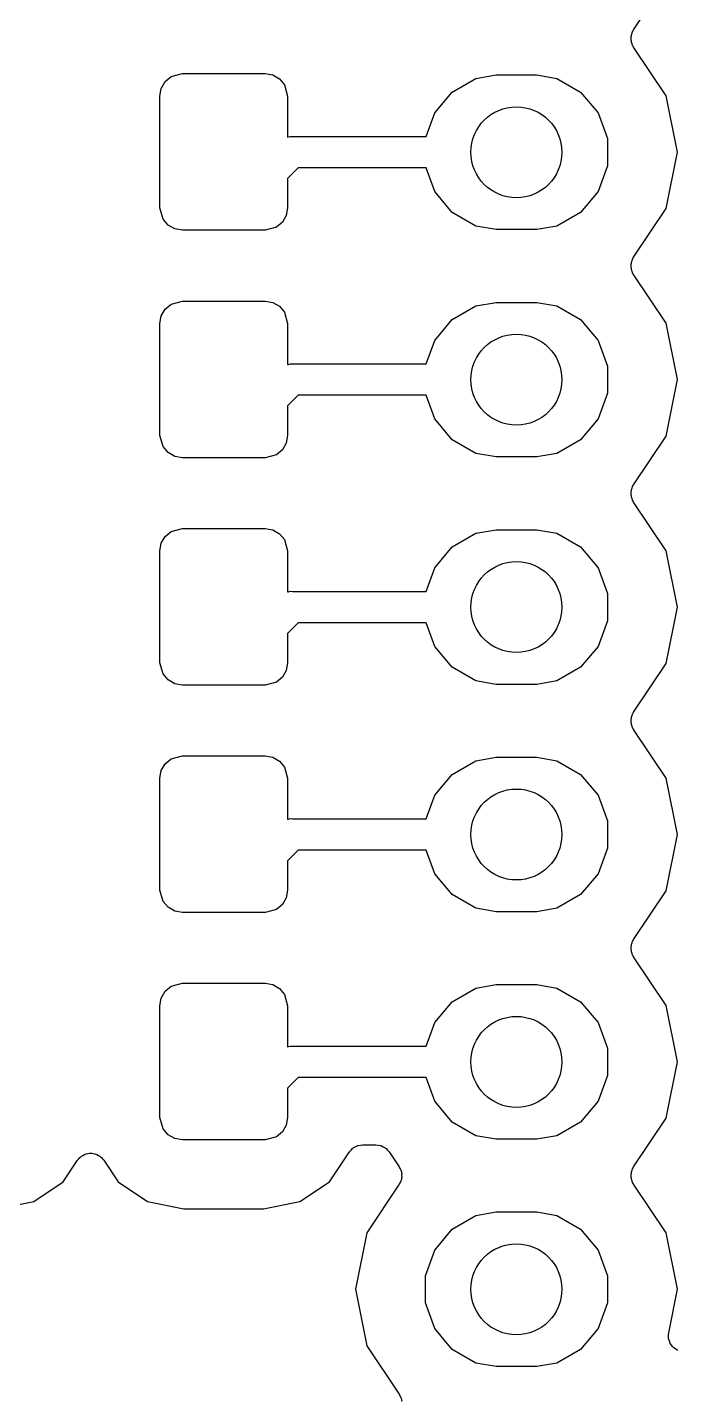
# Model space of a CAD drawing. Extents: x 82 to 161, y -171 to -33.
# Drawn here: x 133.98 to 141.25, y -97.89 to -82.55 of the extents above; entities that cross this region are included whole.
import ezdxf

# ---------------------------------------------------------------- set-up
doc = ezdxf.new("R2010")
doc.units = 0
doc.header["$MEASUREMENT"] = 0
doc.layers.add('BLACK', color=7, linetype='CONTINUOUS')

msp = doc.modelspace()

# ---------------------------------------------------------------- linework, layer by layer
at = {"layer": 'BLACK', "linetype": 'CONTINUOUS'}
for p, q in [((140.755, -82.5798), (141.118, -82.0366)), ((140.727, -82.6579), (140.73, -82.6469)), ((140.728, -82.677), (140.727, -82.6579)), ((140.73, -82.6469), (140.731, -82.6354)), ((140.731, -82.6354), (140.739, -82.6179)), ((140.739, -82.6179), (140.744, -82.5996)), ((140.744, -82.5996), (140.751, -82.5903)), ((140.751, -82.5903), (140.755, -82.5798)), ((140.727, -82.6961), (140.728, -82.677)), ((140.73, -82.7071), (140.727, -82.6961)), ((140.731, -82.7186), (140.73, -82.7071)), ((140.739, -82.7361), (140.731, -82.7186)), ((140.744, -82.7544), (140.739, -82.7361)), ((140.751, -82.7637), (140.744, -82.7544)), ((140.755, -82.7742), (140.751, -82.7637)), ((141.118, -83.3174), (140.755, -82.7742)), ((135.523, -83.1583), (135.589, -83.1025)), ((135.589, -83.1025), (135.714, -83.069)), ((135.714, -83.069), (136.639, -83.069)), ((136.639, -83.069), (136.725, -83.0841)), ((136.725, -83.0841), (136.8, -83.1275)), ((138.994, -83.123), (139.218, -83.0834)), ((139.218, -83.0834), (139.674, -83.0834)), ((139.674, -83.0834), (139.898, -83.123)), ((135.464, -83.319), (135.479, -83.2335)), ((135.479, -83.2335), (135.523, -83.1583)), ((136.8, -83.1275), (136.856, -83.194)), ((136.856, -83.194), (136.889, -83.319)), ((138.73, -83.2752), (138.994, -83.123)), ((139.898, -83.123), (140.162, -83.2752)), ((135.464, -84.569), (135.464, -83.319)), ((136.889, -83.319), (136.889, -83.7775)), ((138.534, -83.5085), (138.73, -83.2752)), ((140.162, -83.2752), (140.358, -83.5085)), ((141.244, -83.947), (141.118, -83.3174)), ((138.438, -83.772), (138.534, -83.5085)), ((140.358, -83.5085), (140.462, -83.7947)), ((136.889, -83.7775), (136.898, -83.776)), ((136.898, -83.776), (136.92, -83.77)), ((136.92, -83.77), (136.943, -83.772)), ((136.943, -83.772), (138.438, -83.772)), ((140.462, -83.7947), (140.462, -84.0993)), ((141.118, -84.5766), (141.244, -83.947)), ((137.008, -84.122), (136.889, -84.241)), ((138.438, -84.122), (137.008, -84.122)), ((138.534, -84.3855), (138.438, -84.122)), ((140.462, -84.0993), (140.358, -84.3855)), ((136.889, -84.241), (136.889, -84.569)), ((138.73, -84.6188), (138.534, -84.3855)), ((140.358, -84.3855), (140.162, -84.6188)), ((135.498, -84.694), (135.464, -84.569)), ((136.874, -84.6545), (136.831, -84.7297)), ((136.889, -84.569), (136.874, -84.6545)), ((138.994, -84.771), (138.73, -84.6188)), ((140.162, -84.6188), (139.898, -84.771)), ((140.755, -85.1198), (141.118, -84.5766)), ((135.554, -84.7605), (135.498, -84.694)), ((135.629, -84.8039), (135.554, -84.7605)), ((135.714, -84.819), (135.629, -84.8039)), ((136.764, -84.7855), (136.639, -84.819)), ((136.831, -84.7297), (136.764, -84.7855)), ((139.218, -84.8106), (138.994, -84.771)), ((139.898, -84.771), (139.674, -84.8106)), ((136.639, -84.819), (135.714, -84.819)), ((139.674, -84.8106), (139.218, -84.8106)), ((140.727, -85.1979), (140.73, -85.1869)), ((140.728, -85.217), (140.727, -85.1979)), ((140.727, -85.2361), (140.728, -85.217)), ((140.73, -85.2471), (140.727, -85.2361)), ((140.73, -85.1869), (140.731, -85.1754)), ((140.731, -85.2586), (140.73, -85.2471)), ((140.731, -85.1754), (140.739, -85.1579)), ((140.739, -85.2761), (140.731, -85.2586)), ((140.739, -85.1579), (140.744, -85.1396)), ((140.744, -85.1396), (140.751, -85.1303)), ((140.751, -85.1303), (140.755, -85.1198)), ((140.744, -85.2944), (140.739, -85.2761)), ((140.751, -85.3037), (140.744, -85.2944)), ((140.755, -85.3142), (140.751, -85.3037)), ((141.118, -85.8574), (140.755, -85.3142)), ((135.479, -85.7735), (135.523, -85.6983)), ((135.523, -85.6983), (135.589, -85.6425)), ((135.589, -85.6425), (135.714, -85.609)), ((135.714, -85.609), (136.639, -85.609)), ((136.639, -85.609), (136.725, -85.6241)), ((136.725, -85.6241), (136.8, -85.6675)), ((136.8, -85.6675), (136.856, -85.734)), ((138.73, -85.8152), (138.994, -85.663)), ((138.994, -85.663), (139.218, -85.6234)), ((139.218, -85.6234), (139.674, -85.6234)), ((139.674, -85.6234), (139.898, -85.663)), ((139.898, -85.663), (140.162, -85.8152)), ((135.464, -85.859), (135.479, -85.7735)), ((135.464, -87.109), (135.464, -85.859)), ((136.856, -85.734), (136.889, -85.859)), ((136.889, -85.859), (136.889, -86.3175)), ((138.534, -86.0485), (138.73, -85.8152)), ((140.162, -85.8152), (140.358, -86.0485)), ((141.244, -86.487), (141.118, -85.8574)), ((138.438, -86.312), (138.534, -86.0485)), ((140.358, -86.0485), (140.462, -86.3347)), ((136.889, -86.3175), (136.898, -86.316)), ((136.898, -86.316), (136.92, -86.31)), ((136.92, -86.31), (136.943, -86.312)), ((136.943, -86.312), (138.438, -86.312)), ((140.462, -86.3347), (140.462, -86.6393)), ((141.118, -87.1166), (141.244, -86.487)), ((140.462, -86.6393), (140.358, -86.9255)), ((137.008, -86.662), (136.889, -86.781)), ((136.889, -86.781), (136.889, -87.109)), ((138.438, -86.662), (137.008, -86.662)), ((138.534, -86.9255), (138.438, -86.662)), ((138.73, -87.1588), (138.534, -86.9255)), ((140.358, -86.9255), (140.162, -87.1588)), ((135.498, -87.234), (135.464, -87.109)), ((135.554, -87.3005), (135.498, -87.234)), ((136.874, -87.1945), (136.831, -87.2697)), ((136.889, -87.109), (136.874, -87.1945)), ((138.994, -87.311), (138.73, -87.1588)), ((140.162, -87.1588), (139.898, -87.311)), ((140.755, -87.6598), (141.118, -87.1166)), ((135.629, -87.3439), (135.554, -87.3005)), ((135.714, -87.359), (135.629, -87.3439)), ((136.639, -87.359), (135.714, -87.359)), ((136.764, -87.3255), (136.639, -87.359)), ((136.831, -87.2697), (136.764, -87.3255)), ((139.218, -87.3506), (138.994, -87.311)), ((139.674, -87.3506), (139.218, -87.3506)), ((139.898, -87.311), (139.674, -87.3506)), ((140.73, -87.7269), (140.731, -87.7154)), ((140.731, -87.7154), (140.739, -87.6979)), ((140.739, -87.6979), (140.744, -87.6796)), ((140.744, -87.6796), (140.751, -87.6703)), ((140.751, -87.6703), (140.755, -87.6598)), ((140.727, -87.7379), (140.73, -87.7269)), ((140.728, -87.757), (140.727, -87.7379)), ((140.727, -87.7761), (140.728, -87.757)), ((140.73, -87.7871), (140.727, -87.7761)), ((140.731, -87.7986), (140.73, -87.7871)), ((140.739, -87.8161), (140.731, -87.7986)), ((140.744, -87.8344), (140.739, -87.8161)), ((140.751, -87.8437), (140.744, -87.8344)), ((140.755, -87.8542), (140.751, -87.8437)), ((141.118, -88.3974), (140.755, -87.8542)), ((135.589, -88.1825), (135.714, -88.149)), ((135.714, -88.149), (136.639, -88.149)), ((136.639, -88.149), (136.725, -88.1641)), ((136.725, -88.1641), (136.8, -88.2075)), ((138.994, -88.203), (139.218, -88.1634)), ((139.218, -88.1634), (139.674, -88.1634)), ((139.674, -88.1634), (139.898, -88.203)), ((135.464, -88.399), (135.479, -88.3135)), ((135.479, -88.3135), (135.523, -88.2383)), ((135.523, -88.2383), (135.589, -88.1825)), ((136.8, -88.2075), (136.856, -88.274)), ((136.856, -88.274), (136.889, -88.399)), ((138.73, -88.3552), (138.994, -88.203)), ((139.898, -88.203), (140.162, -88.3552)), ((135.464, -89.649), (135.464, -88.399)), ((136.889, -88.399), (136.889, -88.8575)), ((138.534, -88.5885), (138.73, -88.3552)), ((140.162, -88.3552), (140.358, -88.5885)), ((141.244, -89.027), (141.118, -88.3974)), ((138.438, -88.852), (138.534, -88.5885)), ((140.358, -88.5885), (140.462, -88.8747)), ((136.889, -88.8575), (136.898, -88.856)), ((136.898, -88.856), (136.92, -88.85)), ((136.92, -88.85), (136.943, -88.852)), ((136.943, -88.852), (138.438, -88.852)), ((140.462, -88.8747), (140.462, -89.1793)), ((141.118, -89.6566), (141.244, -89.027)), ((137.008, -89.202), (136.889, -89.321)), ((138.438, -89.202), (137.008, -89.202)), ((138.534, -89.4655), (138.438, -89.202)), ((140.462, -89.1793), (140.358, -89.4655)), ((136.889, -89.321), (136.889, -89.649)), ((138.73, -89.6988), (138.534, -89.4655)), ((140.358, -89.4655), (140.162, -89.6988)), ((135.498, -89.774), (135.464, -89.649)), ((136.889, -89.649), (136.874, -89.7345)), ((138.994, -89.851), (138.73, -89.6988)), ((140.162, -89.6988), (139.898, -89.851)), ((140.755, -90.1998), (141.118, -89.6566)), ((135.554, -89.8405), (135.498, -89.774)), ((135.629, -89.8839), (135.554, -89.8405)), ((136.764, -89.8655), (136.639, -89.899)), ((136.831, -89.8097), (136.764, -89.8655)), ((136.874, -89.7345), (136.831, -89.8097)), ((139.218, -89.8906), (138.994, -89.851)), ((139.898, -89.851), (139.674, -89.8906)), ((135.714, -89.899), (135.629, -89.8839)), ((136.639, -89.899), (135.714, -89.899)), ((139.674, -89.8906), (139.218, -89.8906)), ((140.727, -90.2779), (140.73, -90.2669)), ((140.728, -90.297), (140.727, -90.2779)), ((140.727, -90.3161), (140.728, -90.297)), ((140.73, -90.3271), (140.727, -90.3161)), ((140.73, -90.2669), (140.731, -90.2554)), ((140.731, -90.3386), (140.73, -90.3271)), ((140.731, -90.2554), (140.739, -90.2379)), ((140.739, -90.2379), (140.744, -90.2196)), ((140.744, -90.2196), (140.751, -90.2103)), ((140.751, -90.2103), (140.755, -90.1998)), ((140.739, -90.3561), (140.731, -90.3386)), ((140.744, -90.3744), (140.739, -90.3561)), ((140.751, -90.3837), (140.744, -90.3744)), ((140.755, -90.3942), (140.751, -90.3837)), ((141.118, -90.9374), (140.755, -90.3942)), ((135.479, -90.8535), (135.523, -90.7783)), ((135.523, -90.7783), (135.589, -90.7225)), ((135.589, -90.7225), (135.714, -90.689)), ((135.714, -90.689), (136.639, -90.689)), ((136.639, -90.689), (136.725, -90.7041)), ((136.725, -90.7041), (136.8, -90.7475)), ((136.8, -90.7475), (136.856, -90.814)), ((138.73, -90.8952), (138.994, -90.743)), ((138.994, -90.743), (139.218, -90.7034)), ((139.218, -90.7034), (139.674, -90.7034)), ((139.674, -90.7034), (139.898, -90.743)), ((139.898, -90.743), (140.162, -90.8952)), ((135.464, -90.939), (135.479, -90.8535)), ((135.464, -92.189), (135.464, -90.939)), ((136.856, -90.814), (136.889, -90.939)), ((136.889, -90.939), (136.889, -91.3975)), ((138.534, -91.1285), (138.73, -90.8952)), ((140.162, -90.8952), (140.358, -91.1285)), ((141.244, -91.567), (141.118, -90.9374)), ((138.438, -91.392), (138.534, -91.1285)), ((140.358, -91.1285), (140.462, -91.4147)), ((136.889, -91.3975), (136.898, -91.396)), ((136.898, -91.396), (136.92, -91.39)), ((136.92, -91.39), (136.943, -91.392)), ((136.943, -91.392), (138.438, -91.392)), ((140.462, -91.4147), (140.462, -91.7193)), ((141.118, -92.1966), (141.244, -91.567)), ((137.008, -91.742), (136.889, -91.861)), ((136.889, -91.861), (136.889, -92.189)), ((138.438, -91.742), (137.008, -91.742)), ((138.534, -92.0055), (138.438, -91.742)), ((140.462, -91.7193), (140.358, -92.0055)), ((138.73, -92.2388), (138.534, -92.0055)), ((140.358, -92.0055), (140.162, -92.2388)), ((135.498, -92.314), (135.464, -92.189)), ((135.554, -92.3805), (135.498, -92.314)), ((136.874, -92.2745), (136.831, -92.3497)), ((136.889, -92.189), (136.874, -92.2745)), ((138.994, -92.391), (138.73, -92.2388)), ((140.162, -92.2388), (139.898, -92.391)), ((140.755, -92.7398), (141.118, -92.1966)), ((135.629, -92.4239), (135.554, -92.3805)), ((135.714, -92.439), (135.629, -92.4239)), ((136.639, -92.439), (135.714, -92.439)), ((136.764, -92.4055), (136.639, -92.439)), ((136.831, -92.3497), (136.764, -92.4055)), ((139.218, -92.4306), (138.994, -92.391)), ((139.674, -92.4306), (139.218, -92.4306)), ((139.898, -92.391), (139.674, -92.4306)), ((140.731, -92.7954), (140.739, -92.7779)), ((140.739, -92.7779), (140.744, -92.7596)), ((140.744, -92.7596), (140.751, -92.7503)), ((140.751, -92.7503), (140.755, -92.7398)), ((140.727, -92.8179), (140.73, -92.8069)), ((140.728, -92.837), (140.727, -92.8179)), ((140.727, -92.8561), (140.728, -92.837)), ((140.73, -92.8671), (140.727, -92.8561)), ((140.73, -92.8069), (140.731, -92.7954)), ((140.731, -92.8786), (140.73, -92.8671)), ((140.739, -92.8961), (140.731, -92.8786)), ((140.744, -92.9144), (140.739, -92.8961)), ((140.751, -92.9237), (140.744, -92.9144)), ((140.755, -92.9342), (140.751, -92.9237)), ((141.118, -93.4774), (140.755, -92.9342)), ((135.589, -93.2625), (135.714, -93.229)), ((135.714, -93.229), (136.639, -93.229)), ((136.639, -93.229), (136.725, -93.2441)), ((135.464, -93.479), (135.479, -93.3935)), ((135.479, -93.3935), (135.523, -93.3183)), ((135.523, -93.3183), (135.589, -93.2625)), ((136.725, -93.2441), (136.8, -93.2875)), ((136.8, -93.2875), (136.856, -93.354)), ((136.856, -93.354), (136.889, -93.479)), ((138.73, -93.4352), (138.994, -93.283)), ((138.994, -93.283), (139.218, -93.2434)), ((139.218, -93.2434), (139.674, -93.2434)), ((139.674, -93.2434), (139.898, -93.283)), ((139.898, -93.283), (140.162, -93.4352)), ((135.464, -94.729), (135.464, -93.479)), ((136.889, -93.479), (136.889, -93.9375)), ((138.534, -93.6685), (138.73, -93.4352)), ((140.162, -93.4352), (140.358, -93.6685)), ((141.244, -94.107), (141.118, -93.4774)), ((138.438, -93.932), (138.534, -93.6685)), ((140.358, -93.6685), (140.462, -93.9547)), ((136.889, -93.9375), (136.898, -93.936)), ((136.898, -93.936), (136.92, -93.93)), ((136.92, -93.93), (136.943, -93.932)), ((136.943, -93.932), (138.438, -93.932)), ((140.462, -93.9547), (140.462, -94.2593)), ((141.118, -94.7366), (141.244, -94.107)), ((137.008, -94.282), (136.889, -94.401)), ((138.438, -94.282), (137.008, -94.282)), ((138.534, -94.5455), (138.438, -94.282)), ((140.462, -94.2593), (140.358, -94.5455)), ((136.889, -94.401), (136.889, -94.729)), ((138.73, -94.7788), (138.534, -94.5455)), ((140.358, -94.5455), (140.162, -94.7788)), ((135.498, -94.854), (135.464, -94.729)), ((136.889, -94.729), (136.874, -94.8145)), ((140.755, -95.2798), (141.118, -94.7366)), ((135.554, -94.9205), (135.498, -94.854)), ((135.629, -94.9639), (135.554, -94.9205)), ((136.831, -94.8897), (136.764, -94.9455)), ((136.874, -94.8145), (136.831, -94.8897)), ((138.994, -94.931), (138.73, -94.7788)), ((140.162, -94.7788), (139.898, -94.931)), ((135.714, -94.979), (135.629, -94.9639)), ((136.639, -94.979), (135.714, -94.979)), ((136.764, -94.9455), (136.639, -94.979)), ((137.599, -95.0919), (137.615, -95.0729)), ((137.615, -95.0729), (137.62, -95.07)), ((137.62, -95.07), (137.624, -95.0659)), ((137.624, -95.0659), (137.646, -95.0549)), ((137.646, -95.0549), (137.667, -95.0426)), ((137.667, -95.0426), (137.673, -95.0416)), ((137.673, -95.0416), (137.678, -95.039)), ((137.678, -95.039), (137.703, -95.0363)), ((137.703, -95.0363), (137.727, -95.032)), ((137.727, -95.032), (137.877, -95.032)), ((137.877, -95.032), (137.902, -95.0363)), ((137.902, -95.0363), (137.926, -95.039)), ((137.926, -95.039), (137.932, -95.0416)), ((137.932, -95.0416), (137.937, -95.0426)), ((137.937, -95.0426), (137.959, -95.0549)), ((137.959, -95.0549), (137.981, -95.0659)), ((137.981, -95.0659), (137.985, -95.07)), ((137.985, -95.07), (137.99, -95.0729)), ((137.99, -95.0729), (138.006, -95.0919)), ((139.218, -94.9706), (138.994, -94.931)), ((139.674, -94.9706), (139.218, -94.9706)), ((139.898, -94.931), (139.674, -94.9706)), ((134.382, -95.4465), (134.544, -95.2041)), ((134.544, -95.2041), (134.557, -95.1903)), ((134.557, -95.1903), (134.568, -95.1749)), ((134.568, -95.1749), (134.578, -95.1685)), ((134.578, -95.1685), (134.586, -95.1602)), ((134.586, -95.1602), (134.603, -95.1517)), ((134.603, -95.1517), (134.619, -95.1411)), ((134.619, -95.1411), (134.63, -95.1384)), ((134.63, -95.1384), (134.64, -95.1333)), ((134.64, -95.1333), (134.659, -95.1312)), ((134.659, -95.1312), (134.678, -95.1267)), ((134.678, -95.1267), (134.689, -95.1279)), ((134.689, -95.1279), (134.701, -95.1267)), ((134.701, -95.1267), (134.719, -95.1312)), ((134.719, -95.1312), (134.738, -95.1333)), ((134.738, -95.1333), (134.749, -95.1384)), ((134.749, -95.1384), (134.76, -95.1411)), ((134.76, -95.1411), (134.776, -95.1517)), ((134.776, -95.1517), (134.793, -95.1602)), ((134.793, -95.1602), (134.801, -95.1685)), ((134.801, -95.1685), (134.81, -95.1749)), ((134.81, -95.1749), (134.822, -95.1903)), ((134.822, -95.1903), (134.835, -95.2041)), ((134.835, -95.2041), (134.997, -95.4465)), ((137.357, -95.4465), (137.582, -95.1098)), ((137.582, -95.1098), (137.599, -95.0919)), ((138.006, -95.0919), (138.023, -95.1098)), ((138.023, -95.1098), (138.137, -95.2798)), ((138.137, -95.2798), (138.141, -95.2903)), ((138.141, -95.2903), (138.148, -95.2996)), ((138.148, -95.2996), (138.153, -95.3179)), ((138.153, -95.3179), (138.161, -95.3354)), ((138.161, -95.3354), (138.162, -95.3469)), ((138.162, -95.3469), (138.165, -95.3579)), ((138.165, -95.3579), (138.164, -95.377)), ((138.164, -95.377), (138.165, -95.3961)), ((140.727, -95.3579), (140.73, -95.3469)), ((140.728, -95.377), (140.727, -95.3579)), ((140.727, -95.3961), (140.728, -95.377)), ((140.73, -95.3469), (140.731, -95.3354)), ((140.731, -95.3354), (140.739, -95.3179)), ((140.739, -95.3179), (140.744, -95.2996)), ((140.744, -95.2996), (140.751, -95.2903)), ((140.751, -95.2903), (140.755, -95.2798)), ((134.053, -95.6665), (134.382, -95.4465)), ((134.997, -95.4465), (135.326, -95.6665)), ((137.028, -95.6665), (137.357, -95.4465)), ((138.137, -95.4742), (137.774, -96.0174)), ((138.141, -95.4637), (138.137, -95.4742)), ((138.148, -95.4544), (138.141, -95.4637)), ((138.153, -95.4361), (138.148, -95.4544)), ((138.161, -95.4186), (138.153, -95.4361)), ((138.162, -95.4071), (138.161, -95.4186)), ((138.165, -95.3961), (138.162, -95.4071)), ((140.73, -95.4071), (140.727, -95.3961)), ((140.731, -95.4186), (140.73, -95.4071)), ((140.739, -95.4361), (140.731, -95.4186)), ((140.744, -95.4544), (140.739, -95.4361)), ((140.751, -95.4637), (140.744, -95.4544)), ((140.755, -95.4742), (140.751, -95.4637)), ((141.118, -96.0174), (140.755, -95.4742)), ((133.676, -95.7413), (134.053, -95.6665)), ((135.326, -95.6665), (135.732, -95.7471)), ((136.622, -95.7471), (137.028, -95.6665)), ((135.732, -95.7471), (136.622, -95.7471)), ((138.73, -95.9752), (138.994, -95.823)), ((138.994, -95.823), (139.218, -95.7834)), ((139.218, -95.7834), (139.674, -95.7834)), ((139.674, -95.7834), (139.898, -95.823)), ((139.898, -95.823), (140.162, -95.9752)), ((138.534, -96.2085), (138.73, -95.9752)), ((140.162, -95.9752), (140.358, -96.2085)), ((137.774, -96.0174), (137.648, -96.647)), ((141.244, -96.647), (141.118, -96.0174)), ((138.43, -96.4947), (138.534, -96.2085)), ((140.358, -96.2085), (140.462, -96.4947)), ((138.43, -96.7993), (138.43, -96.4947)), ((140.462, -96.4947), (140.462, -96.7993)), ((137.648, -96.647), (137.774, -97.2766)), ((141.147, -97.1342), (141.244, -96.647)), ((138.534, -97.0855), (138.43, -96.7993)), ((140.462, -96.7993), (140.358, -97.0855)), ((138.73, -97.3188), (138.534, -97.0855)), ((140.358, -97.0855), (140.162, -97.3188)), ((141.144, -97.1797), (141.146, -97.157)), ((141.146, -97.1872), (141.144, -97.1797)), ((141.145, -97.1949), (141.146, -97.1872)), ((141.153, -97.2166), (141.145, -97.1949)), ((141.146, -97.157), (141.147, -97.1342)), ((141.158, -97.2388), (141.153, -97.2166)), ((137.774, -97.2766), (138.137, -97.8198)), ((138.994, -97.471), (138.73, -97.3188)), ((140.162, -97.3188), (139.898, -97.471)), ((141.162, -97.2452), (141.158, -97.2388)), ((141.165, -97.2525), (141.162, -97.2452)), ((141.179, -97.2703), (141.165, -97.2525)), ((141.192, -97.2893), (141.179, -97.2703)), ((141.198, -97.2939), (141.192, -97.2893)), ((141.203, -97.2999), (141.198, -97.2939)), ((141.223, -97.3117), (141.203, -97.2999)), ((141.241, -97.3253), (141.223, -97.3117)), ((141.248, -97.3274), (141.241, -97.3253)), ((139.218, -97.5106), (138.994, -97.471)), ((139.674, -97.5106), (139.218, -97.5106)), ((139.898, -97.471), (139.674, -97.5106)), ((138.137, -97.8198), (138.141, -97.8303)), ((138.141, -97.8303), (138.148, -97.8396)), ((138.148, -97.8396), (138.153, -97.8579)), ((138.153, -97.8579), (138.161, -97.8754)), ((138.161, -97.8754), (138.162, -97.8869)), ((138.162, -97.8869), (138.165, -97.8979))]:
    msp.add_line(p, q, dxfattribs=at)
at = {"layer": 'BLACK'}
for centre in [(139.446, -83.947), (139.446, -86.487), (139.446, -89.027), (139.446, -91.567), (139.446, -94.107), (139.446, -96.647)]:
    msp.add_circle(centre, 0.508, dxfattribs=at)

doc.saveas('drawing.dxf')
